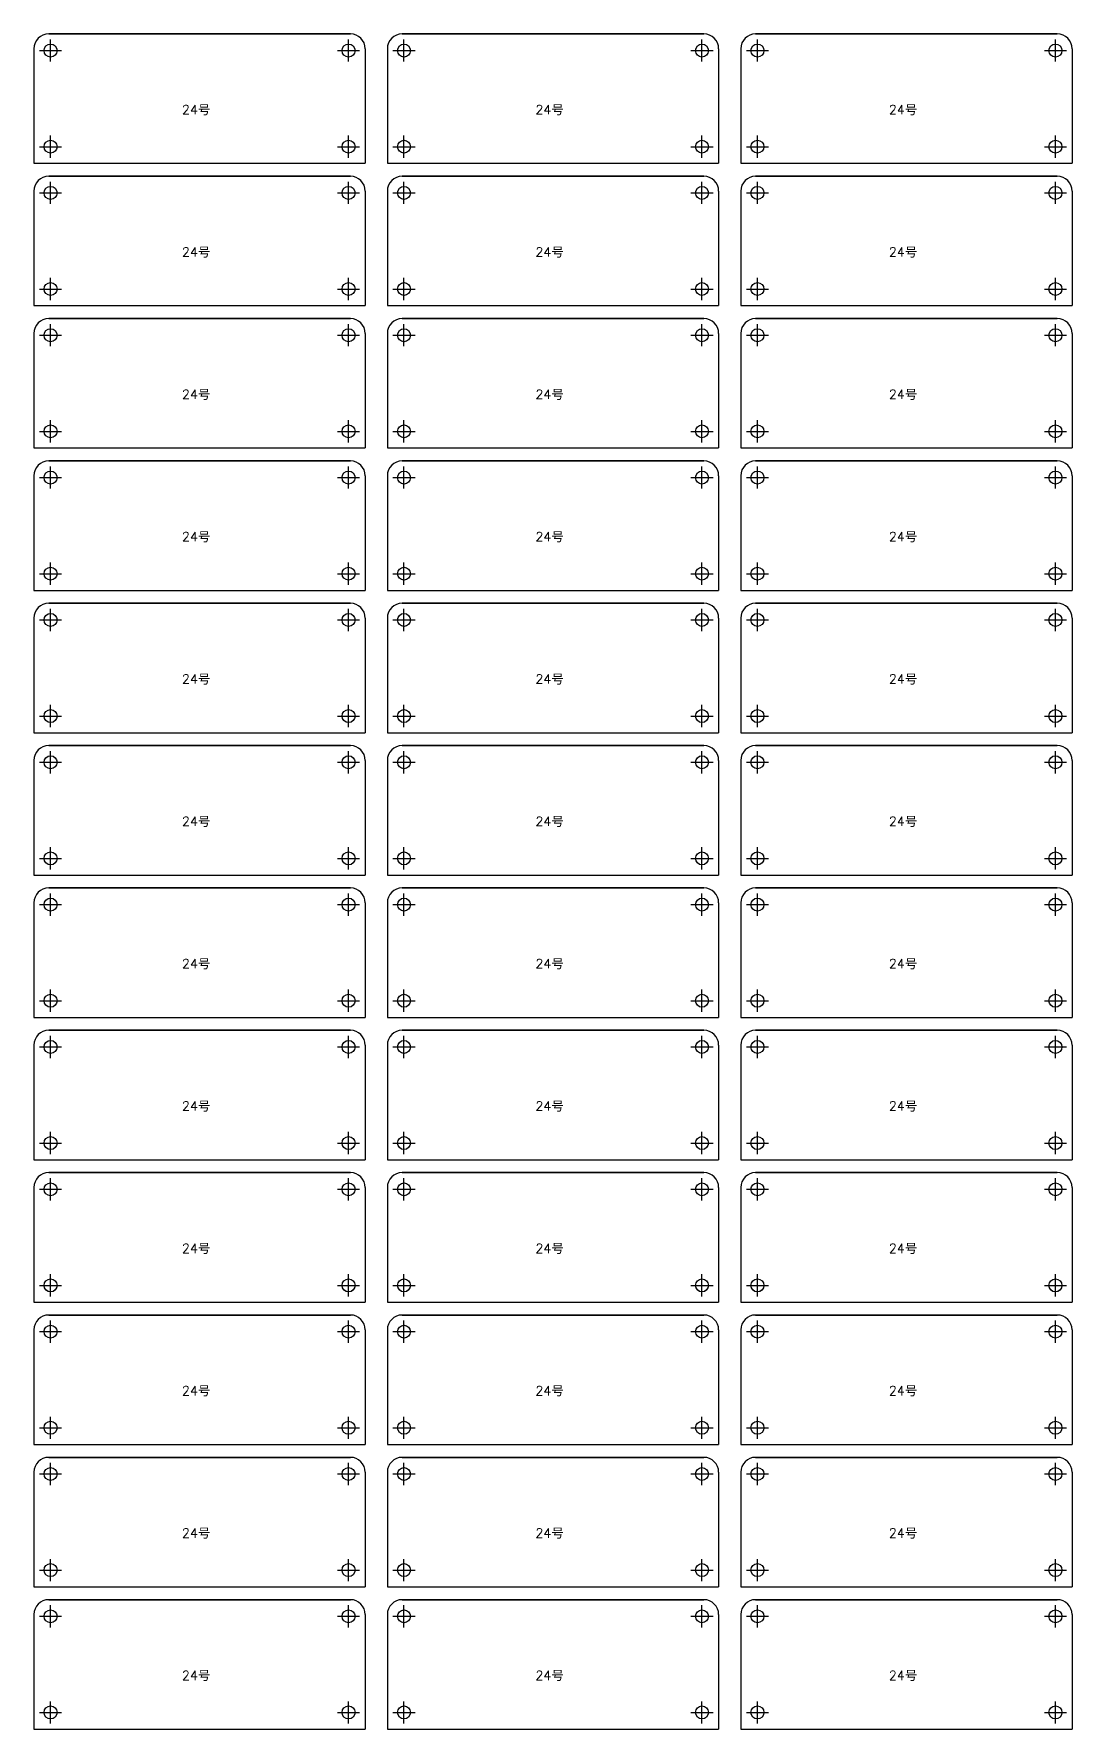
# Model space of a CAD drawing. Header units: millimetres. Extents: x 0 to 7379, y 0 to 1000.
# Drawn here: x 3953.9 to 4234.7, y 114 to 572.5 of the extents above; entities that cross this region are included whole.
import ezdxf

# ---------------------------------------------------------------- set-up
doc = ezdxf.new("R2010")
doc.units = ezdxf.units.MM
doc.header["$PDMODE"] = 2
doc.header["$PDSIZE"] = 3
doc.layers.add('POINT', color=2, linetype='Continuous')
doc.layers.add('PROPRO', color=1, linetype='Continuous')
doc.styles.get("Standard").update_dxf_attribs({"font": 'txt.shx', "height": 2})

# ---------------------------------------------------------------- blocks, each defined once
blk = doc.blocks.new('*U13', base_point=(-136.367, 1432.565))
at = {"layer": 'POINT', "color": 2}
blk.add_point((-136.367, 1432.565), dxfattribs=at)
at = {"layer": 'PROPRO'}
blk.add_circle((-136.367, 1432.565), 1.75, dxfattribs=at)
blk = doc.blocks.new('*U14', base_point=(-55.767, 1432.565))
at = {"layer": 'POINT', "color": 2}
blk.add_point((-55.767, 1432.565), dxfattribs=at)
at = {"layer": 'PROPRO'}
blk.add_circle((-55.767, 1432.565), 1.75, dxfattribs=at)
blk = doc.blocks.new('*U11', base_point=(-136.367, 1458.565))
at = {"layer": 'POINT', "color": 2}
blk.add_point((-136.367, 1458.565), dxfattribs=at)
at = {"layer": 'PROPRO'}
blk.add_circle((-136.367, 1458.565), 1.75, dxfattribs=at)
blk = doc.blocks.new('*U12', base_point=(-55.767, 1458.565))
at = {"layer": 'POINT', "color": 2}
blk.add_point((-55.767, 1458.565), dxfattribs=at)
at = {"layer": 'PROPRO'}
blk.add_circle((-55.767, 1458.565), 1.75, dxfattribs=at)

msp = doc.modelspace()

# ---------------------------------------------------------------- linework, layer by layer
for p, q in [((4039.4689, 572.5), (3957.8689, 572.5)), ((3957.8689, 572.5), (4039.4689, 572.5)), ((4135.0689, 572.5), (4053.4689, 572.5)), ((4053.4689, 572.5), (4135.0689, 572.5)), ((4230.6689, 572.5), (4149.0689, 572.5)), ((4149.0689, 572.5), (4230.6689, 572.5)), ((3953.8689, 568.5), (3953.8689, 537.5)), ((3953.8689, 568.5), (3953.8689, 558.3)), ((4043.4689, 568.5), (4043.4689, 537.5)), ((4043.4689, 568.5), (4043.4689, 558.3)), ((4043.4689, 568.5), (4043.4689, 558.3)), ((4043.4689, 568.5), (4043.4689, 542.5)), ((4049.4689, 568.5), (4049.4689, 537.5)), ((4049.4689, 568.5), (4049.4689, 558.3)), ((4139.0689, 568.5), (4139.0689, 537.5)), ((4139.0689, 568.5), (4139.0689, 558.3)), ((4139.0689, 568.5), (4139.0689, 558.3)), ((4139.0689, 568.5), (4139.0689, 542.5)), ((4145.0689, 568.5), (4145.0689, 537.5)), ((4145.0689, 568.5), (4145.0689, 558.3)), ((4234.6689, 568.5), (4234.6689, 537.5)), ((4234.6689, 568.5), (4234.6689, 558.3)), ((4234.6689, 568.5), (4234.6689, 558.3)), ((4234.6689, 568.5), (4234.6689, 542.5)), ((3953.8689, 537.5), (4043.4689, 537.5)), ((3994.1189, 537.5), (4003.2189, 537.5)), ((4049.4689, 537.5), (4139.0689, 537.5)), ((4089.7189, 537.5), (4098.8189, 537.5)), ((4145.0689, 537.5), (4234.6689, 537.5)), ((4185.3189, 537.5), (4194.4189, 537.5)), ((4039.4689, 534), (3957.8689, 534)), ((3957.8689, 534), (4039.4689, 534)), ((4135.0689, 534), (4053.4689, 534)), ((4053.4689, 534), (4135.0689, 534)), ((4230.6689, 534), (4149.0689, 534)), ((4149.0689, 534), (4230.6689, 534)), ((3953.8689, 530), (3953.8689, 499)), ((3953.8689, 530), (3953.8689, 519.8)), ((4043.4689, 530), (4043.4689, 499)), ((4043.4689, 530), (4043.4689, 504)), ((4043.4689, 530), (4043.4689, 519.8)), ((4043.4689, 530), (4043.4689, 519.8)), ((4049.4689, 530), (4049.4689, 499)), ((4049.4689, 530), (4049.4689, 519.8)), ((4139.0689, 530), (4139.0689, 499)), ((4139.0689, 530), (4139.0689, 504)), ((4139.0689, 530), (4139.0689, 519.8)), ((4139.0689, 530), (4139.0689, 519.8)), ((4145.0689, 530), (4145.0689, 499)), ((4145.0689, 530), (4145.0689, 519.8)), ((4234.6689, 530), (4234.6689, 499)), ((4234.6689, 530), (4234.6689, 504)), ((4234.6689, 530), (4234.6689, 519.8)), ((4234.6689, 530), (4234.6689, 519.8)), ((3953.8689, 499), (4043.4689, 499)), ((4039.4689, 495.5), (3957.8689, 495.5)), ((3957.8689, 495.5), (4039.4689, 495.5)), ((3994.1189, 499), (4003.2189, 499)), ((4049.4689, 499), (4139.0689, 499)), ((4135.0689, 495.5), (4053.4689, 495.5)), ((4053.4689, 495.5), (4135.0689, 495.5)), ((4089.7189, 499), (4098.8189, 499)), ((4145.0689, 499), (4234.6689, 499)), ((4230.6689, 495.5), (4149.0689, 495.5)), ((4149.0689, 495.5), (4230.6689, 495.5)), ((4185.3189, 499), (4194.4189, 499)), ((3953.8689, 491.5), (3953.8689, 460.5)), ((3953.8689, 491.5), (3953.8689, 481.3)), ((4043.4689, 491.5), (4043.4689, 460.5)), ((4043.4689, 491.5), (4043.4689, 465.5)), ((4043.4689, 491.5), (4043.4689, 481.3)), ((4043.4689, 491.5), (4043.4689, 481.3)), ((4049.4689, 491.5), (4049.4689, 460.5)), ((4049.4689, 491.5), (4049.4689, 481.3)), ((4139.0689, 491.5), (4139.0689, 460.5)), ((4139.0689, 491.5), (4139.0689, 465.5)), ((4139.0689, 491.5), (4139.0689, 481.3)), ((4139.0689, 491.5), (4139.0689, 481.3)), ((4145.0689, 491.5), (4145.0689, 460.5)), ((4145.0689, 491.5), (4145.0689, 481.3)), ((4234.6689, 491.5), (4234.6689, 460.5)), ((4234.6689, 491.5), (4234.6689, 465.5)), ((4234.6689, 491.5), (4234.6689, 481.3)), ((4234.6689, 491.5), (4234.6689, 481.3)), ((3953.8689, 460.5), (4043.4689, 460.5)), ((3994.1189, 460.5), (4003.2189, 460.5)), ((4049.4689, 460.5), (4139.0689, 460.5)), ((4089.7189, 460.5), (4098.8189, 460.5)), ((4145.0689, 460.5), (4234.6689, 460.5)), ((4185.3189, 460.5), (4194.4189, 460.5)), ((4039.4689, 457), (3957.8689, 457)), ((3957.8689, 457), (4039.4689, 457)), ((4135.0689, 457), (4053.4689, 457)), ((4053.4689, 457), (4135.0689, 457)), ((4230.6689, 457), (4149.0689, 457)), ((4149.0689, 457), (4230.6689, 457)), ((3953.8689, 453), (3953.8689, 422)), ((3953.8689, 453), (3953.8689, 442.8)), ((4043.4689, 453), (4043.4689, 427)), ((4043.4689, 453), (4043.4689, 422)), ((4043.4689, 453), (4043.4689, 442.8)), ((4043.4689, 453), (4043.4689, 442.8)), ((4049.4689, 453), (4049.4689, 422)), ((4049.4689, 453), (4049.4689, 442.8)), ((4139.0689, 453), (4139.0689, 427)), ((4139.0689, 453), (4139.0689, 422)), ((4139.0689, 453), (4139.0689, 442.8)), ((4139.0689, 453), (4139.0689, 442.8)), ((4145.0689, 453), (4145.0689, 422)), ((4145.0689, 453), (4145.0689, 442.8)), ((4234.6689, 453), (4234.6689, 427)), ((4234.6689, 453), (4234.6689, 422)), ((4234.6689, 453), (4234.6689, 442.8)), ((4234.6689, 453), (4234.6689, 442.8)), ((3953.8689, 422), (4043.4689, 422)), ((3994.1189, 422), (4003.2189, 422)), ((4049.4689, 422), (4139.0689, 422)), ((4089.7189, 422), (4098.8189, 422)), ((4145.0689, 422), (4234.6689, 422)), ((4185.3189, 422), (4194.4189, 422)), ((4039.4689, 418.5), (3957.8689, 418.5)), ((3957.8689, 418.5), (4039.4689, 418.5)), ((4135.0689, 418.5), (4053.4689, 418.5)), ((4053.4689, 418.5), (4135.0689, 418.5)), ((4230.6689, 418.5), (4149.0689, 418.5)), ((4149.0689, 418.5), (4230.6689, 418.5)), ((3953.8689, 414.5), (3953.8689, 383.5)), ((3953.8689, 414.5), (3953.8689, 404.3)), ((4043.4689, 414.5), (4043.4689, 388.5)), ((4043.4689, 414.5), (4043.4689, 383.5)), ((4043.4689, 414.5), (4043.4689, 404.3)), ((4043.4689, 414.5), (4043.4689, 404.3)), ((4049.4689, 414.5), (4049.4689, 383.5)), ((4049.4689, 414.5), (4049.4689, 404.3)), ((4139.0689, 414.5), (4139.0689, 388.5)), ((4139.0689, 414.5), (4139.0689, 383.5)), ((4139.0689, 414.5), (4139.0689, 404.3)), ((4139.0689, 414.5), (4139.0689, 404.3)), ((4145.0689, 414.5), (4145.0689, 383.5)), ((4145.0689, 414.5), (4145.0689, 404.3)), ((4234.6689, 414.5), (4234.6689, 388.5)), ((4234.6689, 414.5), (4234.6689, 383.5)), ((4234.6689, 414.5), (4234.6689, 404.3)), ((4234.6689, 414.5), (4234.6689, 404.3)), ((3953.8689, 383.5), (4043.4689, 383.5)), ((3994.1189, 383.5), (4003.2189, 383.5)), ((4049.4689, 383.5), (4139.0689, 383.5)), ((4089.7189, 383.5), (4098.8189, 383.5)), ((4145.0689, 383.5), (4234.6689, 383.5)), ((4185.3189, 383.5), (4194.4189, 383.5)), ((3953.8689, 376), (3953.8689, 345)), ((3953.8689, 376), (3953.8689, 365.8)), ((4039.4689, 380), (3957.8689, 380)), ((3957.8689, 380), (4039.4689, 380)), ((4043.4689, 376), (4043.4689, 350)), ((4043.4689, 376), (4043.4689, 345)), ((4043.4689, 376), (4043.4689, 365.8)), ((4043.4689, 376), (4043.4689, 365.8)), ((4049.4689, 376), (4049.4689, 345)), ((4049.4689, 376), (4049.4689, 365.8)), ((4135.0689, 380), (4053.4689, 380)), ((4053.4689, 380), (4135.0689, 380)), ((4139.0689, 376), (4139.0689, 350)), ((4139.0689, 376), (4139.0689, 345)), ((4139.0689, 376), (4139.0689, 365.8)), ((4139.0689, 376), (4139.0689, 365.8)), ((4145.0689, 376), (4145.0689, 345)), ((4145.0689, 376), (4145.0689, 365.8)), ((4230.6689, 380), (4149.0689, 380)), ((4149.0689, 380), (4230.6689, 380)), ((4234.6689, 376), (4234.6689, 350)), ((4234.6689, 376), (4234.6689, 345)), ((4234.6689, 376), (4234.6689, 365.8)), ((4234.6689, 376), (4234.6689, 365.8)), ((3953.8689, 345), (4043.4689, 345)), ((3994.1189, 345), (4003.2189, 345)), ((4049.4689, 345), (4139.0689, 345)), ((4089.7189, 345), (4098.8189, 345)), ((4145.0689, 345), (4234.6689, 345)), ((4185.3189, 345), (4194.4189, 345)), ((4039.4689, 341.5), (3957.8689, 341.5)), ((3957.8689, 341.5), (4039.4689, 341.5)), ((4135.0689, 341.5), (4053.4689, 341.5)), ((4053.4689, 341.5), (4135.0689, 341.5)), ((4230.6689, 341.5), (4149.0689, 341.5)), ((4149.0689, 341.5), (4230.6689, 341.5)), ((3953.8689, 337.5), (3953.8689, 306.5)), ((3953.8689, 337.5), (3953.8689, 327.3)), ((4043.4689, 337.5), (4043.4689, 311.5)), ((4043.4689, 337.5), (4043.4689, 306.5)), ((4043.4689, 337.5), (4043.4689, 327.3)), ((4043.4689, 337.5), (4043.4689, 327.3)), ((4049.4689, 337.5), (4049.4689, 306.5)), ((4049.4689, 337.5), (4049.4689, 327.3)), ((4139.0689, 337.5), (4139.0689, 311.5)), ((4139.0689, 337.5), (4139.0689, 306.5)), ((4139.0689, 337.5), (4139.0689, 327.3)), ((4139.0689, 337.5), (4139.0689, 327.3)), ((4145.0689, 337.5), (4145.0689, 306.5)), ((4145.0689, 337.5), (4145.0689, 327.3)), ((4234.6689, 337.5), (4234.6689, 311.5)), ((4234.6689, 337.5), (4234.6689, 306.5)), ((4234.6689, 337.5), (4234.6689, 327.3)), ((4234.6689, 337.5), (4234.6689, 327.3)), ((3953.8689, 306.5), (4043.4689, 306.5)), ((4039.4689, 303), (3957.8689, 303)), ((3957.8689, 303), (4039.4689, 303)), ((3994.1189, 306.5), (4003.2189, 306.5)), ((4049.4689, 306.5), (4139.0689, 306.5)), ((4135.0689, 303), (4053.4689, 303)), ((4053.4689, 303), (4135.0689, 303)), ((4089.7189, 306.5), (4098.8189, 306.5)), ((4145.0689, 306.5), (4234.6689, 306.5)), ((4230.6689, 303), (4149.0689, 303)), ((4149.0689, 303), (4230.6689, 303)), ((4185.3189, 306.5), (4194.4189, 306.5)), ((3953.8689, 299), (3953.8689, 268)), ((3953.8689, 299), (3953.8689, 288.8)), ((4043.4689, 299), (4043.4689, 273)), ((4043.4689, 299), (4043.4689, 268)), ((4043.4689, 299), (4043.4689, 288.8)), ((4043.4689, 299), (4043.4689, 288.8)), ((4049.4689, 299), (4049.4689, 268)), ((4049.4689, 299), (4049.4689, 288.8)), ((4139.0689, 299), (4139.0689, 273)), ((4139.0689, 299), (4139.0689, 268)), ((4139.0689, 299), (4139.0689, 288.8)), ((4139.0689, 299), (4139.0689, 288.8)), ((4145.0689, 299), (4145.0689, 268)), ((4145.0689, 299), (4145.0689, 288.8)), ((4234.6689, 299), (4234.6689, 273)), ((4234.6689, 299), (4234.6689, 268)), ((4234.6689, 299), (4234.6689, 288.8)), ((4234.6689, 299), (4234.6689, 288.8)), ((3953.8689, 268), (4043.4689, 268)), ((3994.1189, 268), (4003.2189, 268)), ((4049.4689, 268), (4139.0689, 268)), ((4089.7189, 268), (4098.8189, 268)), ((4145.0689, 268), (4234.6689, 268)), ((4185.3189, 268), (4194.4189, 268)), ((4039.4689, 264.5), (3957.8689, 264.5)), ((3957.8689, 264.5), (4039.4689, 264.5)), ((4135.0689, 264.5), (4053.4689, 264.5)), ((4053.4689, 264.5), (4135.0689, 264.5)), ((4230.6689, 264.5), (4149.0689, 264.5)), ((4149.0689, 264.5), (4230.6689, 264.5)), ((3953.8689, 260.5), (3953.8689, 229.5)), ((3953.8689, 260.5), (3953.8689, 250.3)), ((4043.4689, 260.5), (4043.4689, 229.5)), ((4043.4689, 260.5), (4043.4689, 234.5)), ((4043.4689, 260.5), (4043.4689, 250.3)), ((4043.4689, 260.5), (4043.4689, 250.3)), ((4049.4689, 260.5), (4049.4689, 229.5)), ((4049.4689, 260.5), (4049.4689, 250.3)), ((4139.0689, 260.5), (4139.0689, 229.5)), ((4139.0689, 260.5), (4139.0689, 234.5)), ((4139.0689, 260.5), (4139.0689, 250.3)), ((4139.0689, 260.5), (4139.0689, 250.3)), ((4145.0689, 260.5), (4145.0689, 229.5)), ((4145.0689, 260.5), (4145.0689, 250.3)), ((4234.6689, 260.5), (4234.6689, 229.5)), ((4234.6689, 260.5), (4234.6689, 234.5)), ((4234.6689, 260.5), (4234.6689, 250.3)), ((4234.6689, 260.5), (4234.6689, 250.3)), ((3953.8689, 229.5), (4043.4689, 229.5)), ((3994.1189, 229.5), (4003.2189, 229.5)), ((4049.4689, 229.5), (4139.0689, 229.5)), ((4089.7189, 229.5), (4098.8189, 229.5)), ((4145.0689, 229.5), (4234.6689, 229.5)), ((4185.3189, 229.5), (4194.4189, 229.5)), ((4039.4689, 226), (3957.8689, 226)), ((3957.8689, 226), (4039.4689, 226)), ((4135.0689, 226), (4053.4689, 226)), ((4053.4689, 226), (4135.0689, 226)), ((4230.6689, 226), (4149.0689, 226)), ((4149.0689, 226), (4230.6689, 226)), ((3953.8689, 222), (3953.8689, 191)), ((3953.8689, 222), (3953.8689, 211.8)), ((4043.4689, 222), (4043.4689, 196)), ((4043.4689, 222), (4043.4689, 191)), ((4043.4689, 222), (4043.4689, 211.8)), ((4043.4689, 222), (4043.4689, 211.8)), ((4049.4689, 222), (4049.4689, 191)), ((4049.4689, 222), (4049.4689, 211.8)), ((4139.0689, 222), (4139.0689, 196)), ((4139.0689, 222), (4139.0689, 191)), ((4139.0689, 222), (4139.0689, 211.8)), ((4139.0689, 222), (4139.0689, 211.8)), ((4145.0689, 222), (4145.0689, 191)), ((4145.0689, 222), (4145.0689, 211.8)), ((4234.6689, 222), (4234.6689, 196)), ((4234.6689, 222), (4234.6689, 191)), ((4234.6689, 222), (4234.6689, 211.8)), ((4234.6689, 222), (4234.6689, 211.8)), ((3953.8689, 191), (4043.4689, 191)), ((3994.1189, 191), (4003.2189, 191)), ((4049.4689, 191), (4139.0689, 191)), ((4089.7189, 191), (4098.8189, 191)), ((4145.0689, 191), (4234.6689, 191)), ((4185.3189, 191), (4194.4189, 191)), ((3953.8689, 183.5), (3953.8689, 152.5)), ((3953.8689, 183.5), (3953.8689, 173.3)), ((4039.4689, 187.5), (3957.8689, 187.5)), ((3957.8689, 187.5), (4039.4689, 187.5)), ((4043.4689, 183.5), (4043.4689, 152.5)), ((4043.4689, 183.5), (4043.4689, 157.5)), ((4043.4689, 183.5), (4043.4689, 173.3)), ((4043.4689, 183.5), (4043.4689, 173.3)), ((4049.4689, 183.5), (4049.4689, 152.5)), ((4049.4689, 183.5), (4049.4689, 173.3)), ((4135.0689, 187.5), (4053.4689, 187.5)), ((4053.4689, 187.5), (4135.0689, 187.5)), ((4139.0689, 183.5), (4139.0689, 152.5)), ((4139.0689, 183.5), (4139.0689, 157.5)), ((4139.0689, 183.5), (4139.0689, 173.3)), ((4139.0689, 183.5), (4139.0689, 173.3)), ((4145.0689, 183.5), (4145.0689, 152.5)), ((4145.0689, 183.5), (4145.0689, 173.3)), ((4230.6689, 187.5), (4149.0689, 187.5)), ((4149.0689, 187.5), (4230.6689, 187.5)), ((4234.6689, 183.5), (4234.6689, 152.5)), ((4234.6689, 183.5), (4234.6689, 157.5)), ((4234.6689, 183.5), (4234.6689, 173.3)), ((4234.6689, 183.5), (4234.6689, 173.3)), ((3953.8689, 152.5), (4043.4689, 152.5)), ((3994.1189, 152.5), (4003.2189, 152.5)), ((4049.4689, 152.5), (4139.0689, 152.5)), ((4089.7189, 152.5), (4098.8189, 152.5)), ((4145.0689, 152.5), (4234.6689, 152.5)), ((4185.3189, 152.5), (4194.4189, 152.5)), ((3957.8689, 149), (4039.4689, 149)), ((4039.4689, 149), (3957.8689, 149)), ((4135.0689, 149), (4053.4689, 149)), ((4053.4689, 149), (4135.0689, 149)), ((4230.6689, 149), (4149.0689, 149)), ((4149.0689, 149), (4230.6689, 149)), ((3953.8689, 145), (3953.8689, 114)), ((3953.8689, 145), (3953.8689, 134.8)), ((4043.4689, 145), (4043.4689, 114)), ((4043.4689, 145), (4043.4689, 119)), ((4043.4689, 145), (4043.4689, 134.8)), ((4043.4689, 145), (4043.4689, 134.8)), ((4049.4689, 145), (4049.4689, 114)), ((4049.4689, 145), (4049.4689, 134.8)), ((4139.0689, 145), (4139.0689, 114)), ((4139.0689, 145), (4139.0689, 119)), ((4139.0689, 145), (4139.0689, 134.8)), ((4139.0689, 145), (4139.0689, 134.8)), ((4145.0689, 145), (4145.0689, 114)), ((4145.0689, 145), (4145.0689, 134.8)), ((4234.6689, 145), (4234.6689, 114)), ((4234.6689, 145), (4234.6689, 119)), ((4234.6689, 145), (4234.6689, 134.8)), ((4234.6689, 145), (4234.6689, 134.8)), ((3953.8689, 114), (4043.4689, 114)), ((3994.1189, 114), (4003.2189, 114)), ((4049.4689, 114), (4139.0689, 114)), ((4089.7189, 114), (4098.8189, 114)), ((4145.0689, 114), (4234.6689, 114)), ((4185.3189, 114), (4194.4189, 114))]:
    msp.add_line(p, q)
for centre in [(3958.3689, 568), (4038.9689, 568), (4053.9689, 568), (4134.5689, 568), (4149.5689, 568), (4230.1689, 568), (3958.3689, 542), (4038.9689, 542), (4053.9689, 542), (4134.5689, 542), (4149.5689, 542), (4230.1689, 542), (3958.3689, 529.5), (4038.9689, 529.5), (4053.9689, 529.5), (4134.5689, 529.5), (4149.5689, 529.5), (4230.1689, 529.5), (3958.3689, 503.5), (4038.9689, 503.5), (4053.9689, 503.5), (4134.5689, 503.5), (4149.5689, 503.5), (4230.1689, 503.5), (3958.3689, 491), (4038.9689, 491), (4053.9689, 491), (4134.5689, 491), (4149.5689, 491), (4230.1689, 491), (3958.3689, 465), (4038.9689, 465), (4053.9689, 465), (4134.5689, 465), (4149.5689, 465), (4230.1689, 465), (3958.3689, 452.5), (4038.9689, 452.5), (4053.9689, 452.5), (4134.5689, 452.5), (4149.5689, 452.5), (4230.1689, 452.5), (3958.3689, 426.5), (4038.9689, 426.5), (4053.9689, 426.5), (4134.5689, 426.5), (4149.5689, 426.5), (4230.1689, 426.5), (3958.3689, 414), (4038.9689, 414), (4053.9689, 414), (4134.5689, 414), (4149.5689, 414), (4230.1689, 414), (3958.3689, 388), (4038.9689, 388), (4053.9689, 388), (4134.5689, 388), (4149.5689, 388), (4230.1689, 388), (3958.3689, 375.5), (4038.9689, 375.5), (4053.9689, 375.5), (4134.5689, 375.5), (4149.5689, 375.5), (4230.1689, 375.5), (3958.3689, 349.5), (4038.9689, 349.5), (4053.9689, 349.5), (4134.5689, 349.5), (4149.5689, 349.5), (4230.1689, 349.5), (3958.3689, 337), (4038.9689, 337), (4053.9689, 337), (4134.5689, 337), (4149.5689, 337), (4230.1689, 337), (3958.3689, 311), (4038.9689, 311), (4053.9689, 311), (4134.5689, 311), (4149.5689, 311), (4230.1689, 311), (3958.3689, 298.5), (4038.9689, 298.5), (4053.9689, 298.5), (4134.5689, 298.5), (4149.5689, 298.5), (4230.1689, 298.5), (3958.3689, 272.5), (4038.9689, 272.5), (4053.9689, 272.5), (4134.5689, 272.5), (4149.5689, 272.5), (4230.1689, 272.5), (3958.3689, 260), (4038.9689, 260), (4053.9689, 260), (4134.5689, 260), (4149.5689, 260), (4230.1689, 260), (3958.3689, 234), (4038.9689, 234), (4053.9689, 234), (4134.5689, 234), (4149.5689, 234), (4230.1689, 234), (3958.3689, 221.5), (4038.9689, 221.5), (4053.9689, 221.5), (4134.5689, 221.5), (4149.5689, 221.5), (4230.1689, 221.5), (3958.3689, 195.5), (4038.9689, 195.5), (4053.9689, 195.5), (4134.5689, 195.5), (4149.5689, 195.5), (4230.1689, 195.5), (3958.3689, 183), (4038.9689, 183), (4053.9689, 183), (4134.5689, 183), (4149.5689, 183), (4230.1689, 183), (3958.3689, 157), (4038.9689, 157), (4053.9689, 157), (4134.5689, 157), (4149.5689, 157), (4230.1689, 157), (3958.3689, 144.5), (4038.9689, 144.5), (4053.9689, 144.5), (4134.5689, 144.5), (4149.5689, 144.5), (4230.1689, 144.5), (3958.3689, 118.5), (4038.9689, 118.5), (4053.9689, 118.5), (4134.5689, 118.5), (4149.5689, 118.5), (4230.1689, 118.5)]:
    msp.add_circle(centre, 1.75)
for centre, start, end in [((3957.8689, 568.5), 90, 180), ((4039.4689, 568.5), 0, 90), ((4053.4689, 568.5), 90, 180), ((4135.0689, 568.5), 0, 90), ((4149.0689, 568.5), 90, 180), ((4230.6689, 568.5), 0, 90), ((3957.8689, 530), 90, 180), ((4039.4689, 530), 0, 90), ((4053.4689, 530), 90, 180), ((4135.0689, 530), 0, 90), ((4149.0689, 530), 90, 180), ((4230.6689, 530), 0, 90), ((3957.8689, 491.5), 90, 180), ((4039.4689, 491.5), 0, 90), ((4053.4689, 491.5), 90, 180), ((4135.0689, 491.5), 0, 90), ((4149.0689, 491.5), 90, 180), ((4230.6689, 491.5), 0, 90), ((3957.8689, 453), 90, 180), ((4039.4689, 453), 0, 90), ((4053.4689, 453), 90, 180), ((4135.0689, 453), 0, 90), ((4149.0689, 453), 90, 180), ((4230.6689, 453), 0, 90), ((3957.8689, 414.5), 90, 180), ((4039.4689, 414.5), 0, 90), ((4053.4689, 414.5), 90, 180), ((4135.0689, 414.5), 0, 90), ((4149.0689, 414.5), 90, 180), ((4230.6689, 414.5), 0, 90), ((3957.8689, 376), 90, 180), ((4039.4689, 376), 0, 90), ((4053.4689, 376), 90, 180), ((4135.0689, 376), 0, 90), ((4149.0689, 376), 90, 180), ((4230.6689, 376), 0, 90), ((3957.8689, 337.5), 90, 180), ((4039.4689, 337.5), 0, 90), ((4053.4689, 337.5), 90, 180), ((4135.0689, 337.5), 0, 90), ((4149.0689, 337.5), 90, 180), ((4230.6689, 337.5), 0, 90), ((3957.8689, 299), 90, 180), ((4039.4689, 299), 0, 90), ((4053.4689, 299), 90, 180), ((4135.0689, 299), 0, 90), ((4149.0689, 299), 90, 180), ((4230.6689, 299), 0, 90), ((3957.8689, 260.5), 90, 180), ((4039.4689, 260.5), 0, 90), ((4053.4689, 260.5), 90, 180), ((4135.0689, 260.5), 0, 90), ((4149.0689, 260.5), 90, 180), ((4230.6689, 260.5), 0, 90), ((3957.8689, 222), 90, 180), ((4039.4689, 222), 0, 90), ((4053.4689, 222), 90, 180), ((4135.0689, 222), 0, 90), ((4149.0689, 222), 90, 180), ((4230.6689, 222), 0, 90), ((3957.8689, 183.5), 90, 180), ((4039.4689, 183.5), 0, 90), ((4053.4689, 183.5), 90, 180), ((4135.0689, 183.5), 0, 90), ((4149.0689, 183.5), 90, 180), ((4230.6689, 183.5), 0, 90), ((3957.8689, 145), 90, 180), ((4039.4689, 145), 0, 90), ((4053.4689, 145), 90, 180), ((4135.0689, 145), 0, 90), ((4149.0689, 145), 90, 180), ((4230.6689, 145), 0, 90)]:
    msp.add_arc(centre, 4, start, end)

# ---------------------------------------------------------------- block references
at = {"layer": 'PROPRO'}
for name, p in [('*U11', (3958.3684, 568.0004)), ('*U12', (4038.9684, 568.0004)), ('*U11', (4053.9684, 568.0004)), ('*U12', (4134.5684, 568.0004)), ('*U11', (4149.5684, 568.0004)), ('*U12', (4230.1684, 568.0004)), ('*U13', (3958.3684, 542.0004)), ('*U14', (4038.9684, 542.0004)), ('*U13', (4053.9684, 542.0004)), ('*U14', (4134.5684, 542.0004)), ('*U13', (4149.5684, 542.0004)), ('*U14', (4230.1684, 542.0004)), ('*U11', (3958.3684, 529.5004)), ('*U12', (4038.9684, 529.5004)), ('*U11', (4053.9684, 529.5004)), ('*U12', (4134.5684, 529.5004)), ('*U11', (4149.5684, 529.5004)), ('*U12', (4230.1684, 529.5004)), ('*U13', (3958.3684, 503.5004)), ('*U14', (4038.9684, 503.5004)), ('*U13', (4053.9684, 503.5004)), ('*U14', (4134.5684, 503.5004)), ('*U13', (4149.5684, 503.5004)), ('*U14', (4230.1684, 503.5004)), ('*U11', (3958.3684, 491.0004)), ('*U12', (4038.9684, 491.0004)), ('*U11', (4053.9684, 491.0004)), ('*U12', (4134.5684, 491.0004)), ('*U11', (4149.5684, 491.0004)), ('*U12', (4230.1684, 491.0004)), ('*U13', (3958.3684, 465.0004)), ('*U14', (4038.9684, 465.0004)), ('*U13', (4053.9684, 465.0004)), ('*U14', (4134.5684, 465.0004)), ('*U13', (4149.5684, 465.0004)), ('*U14', (4230.1684, 465.0004)), ('*U11', (3958.3684, 452.5004)), ('*U12', (4038.9684, 452.5004)), ('*U11', (4053.9684, 452.5004)), ('*U12', (4134.5684, 452.5004)), ('*U11', (4149.5684, 452.5004)), ('*U12', (4230.1684, 452.5004)), ('*U13', (3958.3684, 426.5004)), ('*U14', (4038.9684, 426.5004)), ('*U13', (4053.9684, 426.5004)), ('*U14', (4134.5684, 426.5004)), ('*U13', (4149.5684, 426.5004)), ('*U14', (4230.1684, 426.5004)), ('*U11', (3958.3684, 414.0004)), ('*U12', (4038.9684, 414.0004)), ('*U11', (4053.9684, 414.0004)), ('*U12', (4134.5684, 414.0004)), ('*U11', (4149.5684, 414.0004)), ('*U12', (4230.1684, 414.0004)), ('*U13', (3958.3684, 388.0004)), ('*U14', (4038.9684, 388.0004)), ('*U13', (4053.9684, 388.0004)), ('*U14', (4134.5684, 388.0004)), ('*U13', (4149.5684, 388.0004)), ('*U14', (4230.1684, 388.0004)), ('*U11', (3958.3684, 375.5004)), ('*U12', (4038.9684, 375.5004)), ('*U11', (4053.9684, 375.5004)), ('*U12', (4134.5684, 375.5004)), ('*U11', (4149.5684, 375.5004)), ('*U12', (4230.1684, 375.5004)), ('*U13', (3958.3684, 349.5004)), ('*U14', (4038.9684, 349.5004)), ('*U13', (4053.9684, 349.5004)), ('*U14', (4134.5684, 349.5004)), ('*U13', (4149.5684, 349.5004)), ('*U14', (4230.1684, 349.5004)), ('*U11', (3958.3684, 337.0004)), ('*U12', (4038.9684, 337.0004)), ('*U11', (4053.9684, 337.0004)), ('*U12', (4134.5684, 337.0004)), ('*U11', (4149.5684, 337.0004)), ('*U12', (4230.1684, 337.0004)), ('*U13', (3958.3684, 311.0004)), ('*U14', (4038.9684, 311.0004)), ('*U13', (4053.9684, 311.0004)), ('*U14', (4134.5684, 311.0004)), ('*U13', (4149.5684, 311.0004)), ('*U14', (4230.1684, 311.0004)), ('*U11', (3958.3684, 298.5004)), ('*U12', (4038.9684, 298.5004)), ('*U11', (4053.9684, 298.5004)), ('*U12', (4134.5684, 298.5004)), ('*U11', (4149.5684, 298.5004)), ('*U12', (4230.1684, 298.5004)), ('*U13', (3958.3684, 272.5004)), ('*U14', (4038.9684, 272.5004)), ('*U13', (4053.9684, 272.5004)), ('*U14', (4134.5684, 272.5004)), ('*U13', (4149.5684, 272.5004)), ('*U14', (4230.1684, 272.5004)), ('*U11', (3958.3684, 260.0004)), ('*U12', (4038.9684, 260.0004)), ('*U11', (4053.9684, 260.0004)), ('*U12', (4134.5684, 260.0004)), ('*U11', (4149.5684, 260.0004)), ('*U12', (4230.1684, 260.0004)), ('*U13', (3958.3684, 234.0004)), ('*U14', (4038.9684, 234.0004)), ('*U13', (4053.9684, 234.0004)), ('*U14', (4134.5684, 234.0004)), ('*U13', (4149.5684, 234.0004)), ('*U14', (4230.1684, 234.0004)), ('*U11', (3958.3684, 221.5004)), ('*U12', (4038.9684, 221.5004)), ('*U11', (4053.9684, 221.5004)), ('*U12', (4134.5684, 221.5004)), ('*U11', (4149.5684, 221.5004)), ('*U12', (4230.1684, 221.5004)), ('*U13', (3958.3684, 195.5004)), ('*U14', (4038.9684, 195.5004)), ('*U13', (4053.9684, 195.5004)), ('*U14', (4134.5684, 195.5004)), ('*U13', (4149.5684, 195.5004)), ('*U14', (4230.1684, 195.5004)), ('*U11', (3958.3684, 183.0004)), ('*U12', (4038.9684, 183.0004)), ('*U11', (4053.9684, 183.0004)), ('*U12', (4134.5684, 183.0004)), ('*U11', (4149.5684, 183.0004)), ('*U12', (4230.1684, 183.0004)), ('*U13', (3958.3684, 157.0004)), ('*U14', (4038.9684, 157.0004)), ('*U13', (4053.9684, 157.0004)), ('*U14', (4134.5684, 157.0004)), ('*U13', (4149.5684, 157.0004)), ('*U14', (4230.1684, 157.0004)), ('*U11', (3958.3684, 144.5004)), ('*U12', (4038.9684, 144.5004)), ('*U11', (4053.9684, 144.5004)), ('*U12', (4134.5684, 144.5004)), ('*U11', (4149.5684, 144.5004)), ('*U12', (4230.1684, 144.5004)), ('*U13', (3958.3684, 118.5004)), ('*U14', (4038.9684, 118.5004)), ('*U13', (4053.9684, 118.5004)), ('*U14', (4134.5684, 118.5004)), ('*U13', (4149.5684, 118.5004)), ('*U14', (4230.1684, 118.5004))]:
    msp.add_blockref(name, p, dxfattribs=at)

# ---------------------------------------------------------------- texts
at = {"char_height": 2.5, "width": 40.286781, "attachment_point": 1}
for insert in [(3993.9231, 553.2695), (4089.5231, 553.2695), (4185.1231, 553.2695), (3993.9231, 514.7695), (4089.5231, 514.7695), (4185.1231, 514.7695), (3993.9231, 476.2695), (4089.5231, 476.2695), (4185.1231, 476.2695), (3993.9231, 437.7695), (4089.5231, 437.7695), (4185.1231, 437.7695), (3993.9231, 399.2695), (4089.5231, 399.2695), (4185.1231, 399.2695), (3993.9231, 360.7695), (4089.5231, 360.7695), (4185.1231, 360.7695), (3993.9231, 322.2695), (4089.5231, 322.2695), (4185.1231, 322.2695), (3993.9231, 283.7695), (4089.5231, 283.7695), (4185.1231, 283.7695), (3993.9231, 245.2695), (4089.5231, 245.2695), (4185.1231, 245.2695), (3993.9231, 206.7695), (4089.5231, 206.7695), (4185.1231, 206.7695), (3993.9231, 168.2695), (4089.5231, 168.2695), (4185.1231, 168.2695), (3993.9231, 129.7695), (4089.5231, 129.7695), (4185.1231, 129.7695)]:
    msp.add_mtext('24{\\fSimSun|b0|i0|c134|p2;号}', dxfattribs=dict(at, insert=insert))

doc.saveas('drawing.dxf')
